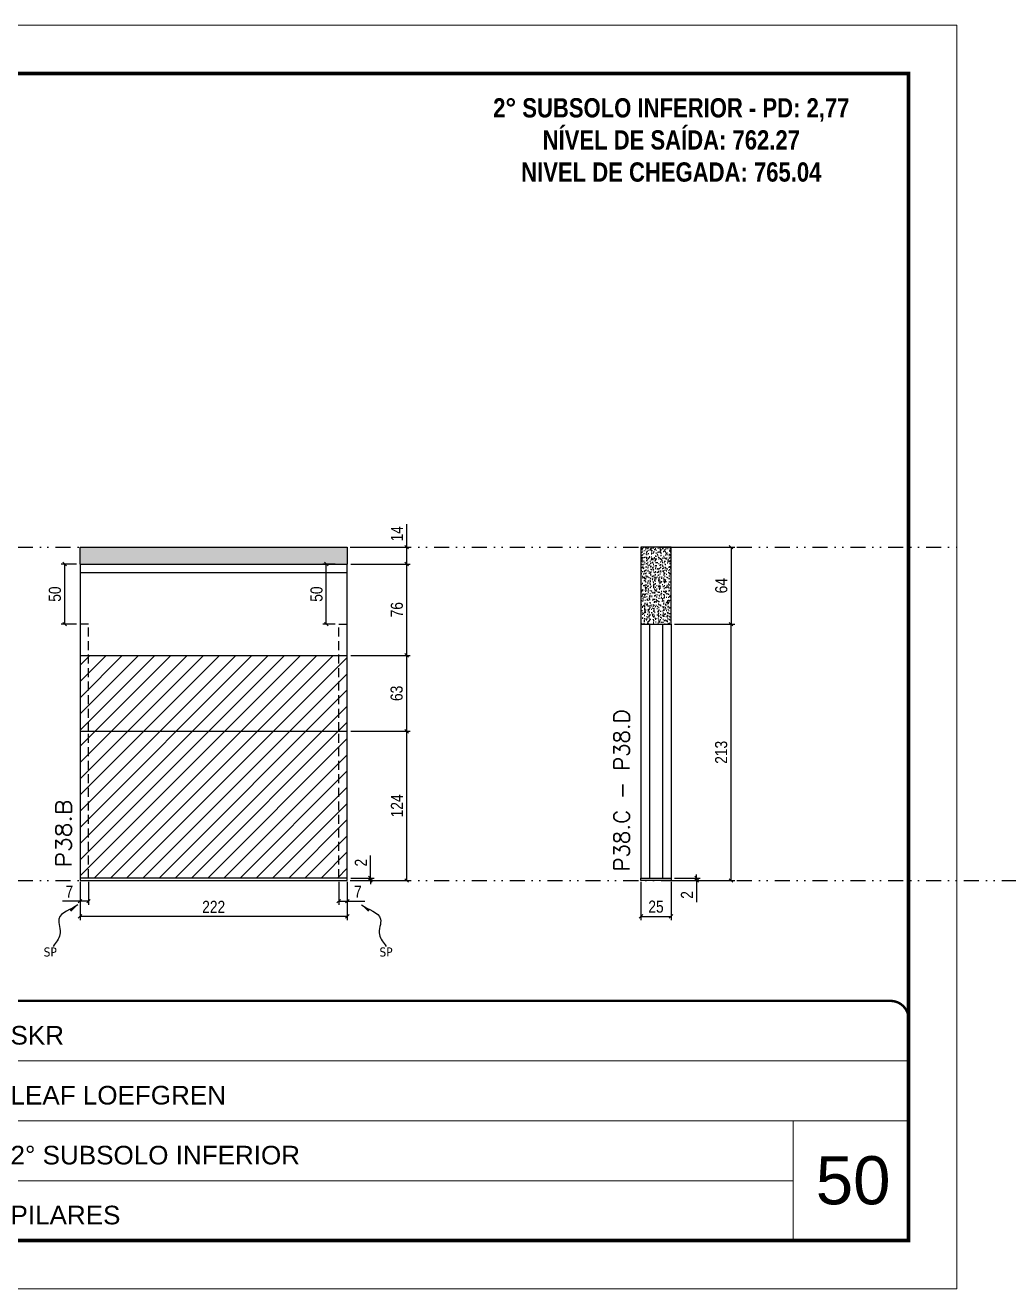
# Model space of a CAD drawing. Extents: x 13513 to 27878, y -21631 to 6985.
# Drawn here: x 16709 to 17527, y -7848 to -6798 of the extents above; entities that cross this region are included whole.
import ezdxf

# ---------------------------------------------------------------- set-up
doc = ezdxf.new("R2010")
doc.units = 0
for name, pattern in [('CONTINUO', [0]), ('DASHED', [0.75, 0.5, -0.25]), ('DIVIDE2', [0.625, 0.25, -0.125, 0, -0.125, 0, -0.125]), ('HIDDEN', [0.375, 0.25, -0.125])]:
    doc.linetypes.add(name, pattern=pattern)
for name, color, linetype, lineweight in [('CARIMBO', 255, 'Continuous', 9), ('Folhas', 255, 'Continuous', 9), ('Hachura', 251, 'Continuous', 9), ('SARRAFO DE PRESSAO', 251, 'DASHED', 9), ('Texto Seção', 7, 'Continuous', 15)]:
    doc.layers.add(name, color=color, linetype=linetype, lineweight=lineweight)
for name, color, linetype in [('COTA', 241, 'Continuous'), ('NOMENCLATURA', 7, 'Continuous'), ('Nível', 160, 'Continuous'), ('Painéis', 200, 'Continuous'), ('SARR_2.2x7', 40, 'Continuous'), ('Sarrafo de Pressão', 42, 'HIDDEN'), ('texto', 7, 'Continuous')]:
    doc.layers.add(name, color=color, linetype=linetype)
doc.styles.add('ARIAL', font='arial.ttf')
doc.styles.add('COTA TECNICA', font='techl___.ttf', dxfattribs={"height": 10})
doc.styles.add('COTA TECNICA-50', font='techl___.ttf', dxfattribs={"height": 10})
doc.styles.add('REGUA-120', font='ROMANS.shx', dxfattribs={"height": 15})
doc.styles.add('ROMANC', font='techb___.ttf', dxfattribs={"height": 2.5})
doc.styles.get("Standard").update_dxf_attribs({"font": 'arial.ttf'})
doc.styles.add('Tecnologia', font='')
doc.styles.get('Tecnologia').set_extended_font_data('Forgotten Futurist')
doc.dimstyles.new('COTA PAINEL-50', dxfattribs={"dimtxt": 10, "dimasz": 3, "dimexe": 3, "dimexo": 3, "dimgap": 3, "dimtad": 1, "dimdec": 1, "dimzin": 12, "dimdsep": 46, "dimtxsty": 'COTA TECNICA-50', "dimblk1": 'OBLIQUE', "dimblk2": 'OBLIQUE', "dimsah": 1, "dimcen": 0.9, "dimclrd": 4, "dimclre": 4, "dimclrt": 240, "dimadec": 1, "dimazin": 3, "dimtfac": 1, "dimtdec": 1, "dimtmove": 0, "dimatfit": 3, "dimfxl": 1, "dimtolj": 1, "dimtzin": 12, "dimarcsym": 0})
doc.dimstyles.new('PAINEL', dxfattribs={"dimtxt": 10, "dimasz": 3, "dimexe": 3, "dimexo": 3, "dimgap": 3, "dimtad": 1, "dimdec": 1, "dimzin": 12, "dimdsep": 46, "dimtxsty": 'COTA TECNICA', "dimblk1": 'OBLIQUE', "dimblk2": 'OBLIQUE', "dimsah": 1, "dimcen": 0.9, "dimclrd": 4, "dimclre": 4, "dimclrt": 240, "dimadec": 1, "dimazin": 3, "dimtfac": 1, "dimtdec": 1, "dimtmove": 0, "dimatfit": 3, "dimfxl": 1, "dimtolj": 1, "dimtzin": 12, "dimarcsym": 0})
doc.dimstyles.get("Standard").update_dxf_attribs({"dimtxt": 0.18, "dimasz": 0.18, "dimexe": 0.18, "dimexo": 0.0625, "dimgap": 0.09, "dimtad": 0, "dimtih": 1, "dimtoh": 1, "dimdec": 4, "dimzin": 0, "dimdsep": 46, "dimtxsty": 'Standard', "dimcen": 0.09, "dimadec": 0, "dimazin": 0, "dimtfac": 1, "dimtdec": 4, "dimtofl": 0, "dimtmove": 0, "dimatfit": 3, "dimfxl": 1, "dimtolj": 1, "dimtzin": 0, "dimarcsym": 0})

# ---------------------------------------------------------------- blocks, each defined once
blk = doc.blocks.new('9999999999')
at = {"color": 30, "linetype": 'CONTINUO'}
for p, q in [((98564.6, 34230.2), (98564.6, 34429.4)), ((98564.6, 34379.6), (99584, 34379.6)), ((98564.6, 34329.8), (99488, 34329.8)), ((99584, 34329.8), (99488, 34329.8)), ((99488, 34329.8), (99488, 34230.2)), ((98564.6, 34280), (99488, 34280))]:
    blk.add_line(p, q, dxfattribs=at)
at = {"color": 30, "linetype": 'CONTINUO', "const_width": 2}
blk.add_lwpolyline([(99584, 34230.2), (99584, 34414.4, 0.414214), (99569, 34429.4), (98229, 34429.4, 0.414214), (98214, 34414.4), (98214, 34245.2, 0.414214), (98229, 34230.2), (99584, 34230.2)], format="xyb", dxfattribs=at)
at = {"layer": 'Folhas'}
blk.add_lwpolyline([(98139, 34190.2), (99624, 34190.2), (99624, 35240.2), (98139, 35240.2)], close=True, dxfattribs=at)
at = {"layer": 'Folhas', "color": 30, "const_width": 3}
blk.add_lwpolyline([(98214, 34230.2), (99584, 34230.2), (99584, 35200.2), (98214, 35200.2)], close=True, dxfattribs=at)
at = {"color": 7, "linetype": 'Continuous', "ltscale": 5, "style": 'ARIAL'}
for s, height, p in [('SKR', 15.48, (98837.7, 34393.1)), ('LEAF LOEFGREN', 15.483, (98837.7, 34343.3)), ('2° SUBSOLO INFERIOR', 15.483, (98837.7, 34293.5)), ('NOVA SISTEMAS CONSTRUTIVOS', 11.059, (98263.2, 34267.2)), ('PILARES', 15.48, (98837.7, 34243.7))]:
    blk.add_text(s, height=height, dxfattribs=at).set_placement(p)
at = {"layer": 'Folhas', "color": 7, "style": 'Tecnologia', "width": 1.5}
for s, p in [('CLIENTE:', (98573.7, 34397.2)), ('OBRA:', (98573.7, 34347.3)), ('PAVIMENTO:', (98573.7, 34297.5)), ('PROJETO:', (98573.7, 34247.7))]:
    blk.add_text(s, height=14, dxfattribs=at).set_placement(p)
blk = doc.blocks.new('_Oblique')
at = {"color": 0, "linetype": 'ByBlock', "lineweight": -2}
blk.add_line((-0.5, -0.5), (0.5, 0.5), dxfattribs=at)
blk = doc.blocks.new('*D2185')
at = {"layer": 'COTA', "color": 4, "lineweight": -2, "transparency": 16777216}
for p, q in [((16755, -7509.9), (16755, -7541.8)), ((16977, -7509.9), (16977, -7541.8)), ((16977, -7538.8), (16755, -7538.8))]:
    blk.add_line(p, q, dxfattribs=at)
at = {"layer": 'Defpoints', "color": 0, "transparency": 16777216}
for p in [(16755, -7506.9), (16977, -7506.9), (16755, -7538.8)]:
    blk.add_point(p, dxfattribs=at)
at = {"layer": 'COTA', "color": 4, "lineweight": -2, "transparency": 16777216, "xscale": 3, "yscale": 3, "zscale": 3, "rotation": 180}
blk.add_blockref('_Oblique', (16755, -7538.8), dxfattribs=at)
at = {"layer": 'COTA', "color": 4, "lineweight": -2, "transparency": 16777216, "xscale": 3, "yscale": 3, "zscale": 3}
blk.add_blockref('_Oblique', (16977, -7538.8), dxfattribs=at)
at = {"layer": 'COTA', "color": 240, "transparency": 16777216, "insert": (16866, -7530.8), "char_height": 10, "attachment_point": 5, "style": 'COTA TECNICA'}
blk.add_mtext('\\A1;222', dxfattribs=at)
blk = doc.blocks.new('*D2186')
at = {"layer": 'COTA', "color": 4, "lineweight": -2, "transparency": 16777216}
for p, q in [((16970, -7509.9), (16970, -7529.1)), ((16977, -7511.9), (16977, -7529.1)), ((16970, -7526.1), (16977, -7526.1)), ((16977, -7526.1), (16991.7, -7526.1))]:
    blk.add_line(p, q, dxfattribs=at)
at = {"layer": 'Defpoints', "color": 0, "transparency": 16777216}
for p in [(16970, -7506.9), (16977, -7508.9), (16977, -7526.1)]:
    blk.add_point(p, dxfattribs=at)
at = {"layer": 'COTA', "color": 4, "lineweight": -2, "transparency": 16777216, "xscale": 3, "yscale": 3, "zscale": 3, "rotation": 180}
blk.add_blockref('_Oblique', (16970, -7526.1), dxfattribs=at)
at = {"layer": 'COTA', "color": 4, "lineweight": -2, "transparency": 16777216, "xscale": 3, "yscale": 3, "zscale": 3}
blk.add_blockref('_Oblique', (16977, -7526.1), dxfattribs=at)
at = {"layer": 'COTA', "color": 240, "transparency": 16777216, "insert": (16985.9, -7518.1), "char_height": 10, "attachment_point": 5, "style": 'COTA TECNICA-50'}
blk.add_mtext('\\A1;7', dxfattribs=at)
blk = doc.blocks.new('*D2187')
at = {"layer": 'COTA', "color": 4, "lineweight": -2, "transparency": 16777216}
for p, q in [((16755, -7511.9), (16755, -7529.1)), ((16762, -7509.9), (16762, -7529.1)), ((16755, -7526.1), (16740.3, -7526.1)), ((16762, -7526.1), (16755, -7526.1))]:
    blk.add_line(p, q, dxfattribs=at)
at = {"layer": 'Defpoints', "color": 0, "transparency": 16777216}
for p in [(16762, -7506.9), (16755, -7508.9), (16755, -7526.1)]:
    blk.add_point(p, dxfattribs=at)
at = {"layer": 'COTA', "color": 4, "lineweight": -2, "transparency": 16777216, "xscale": 3, "yscale": 3, "zscale": 3, "rotation": 180}
blk.add_blockref('_Oblique', (16755, -7526.1), dxfattribs=at)
at = {"layer": 'COTA', "color": 4, "lineweight": -2, "transparency": 16777216, "xscale": 3, "yscale": 3, "zscale": 3}
blk.add_blockref('_Oblique', (16762, -7526.1), dxfattribs=at)
at = {"layer": 'COTA', "color": 240, "transparency": 16777216, "insert": (16746.1, -7518.1), "char_height": 10, "attachment_point": 5, "style": 'COTA TECNICA-50'}
blk.add_mtext('\\A1;7', dxfattribs=at)
blk = doc.blocks.new('*D2188')
at = {"layer": 'COTA', "color": 4, "lineweight": -2, "transparency": 16777216}
for p, q in [((16996.3, -7506.9), (16996.3, -7488.1)), ((16980, -7506.9), (16999.3, -7506.9)), ((16996.3, -7508.9), (16996.3, -7506.9)), ((16980, -7508.9), (16999.3, -7508.9)), ((16996.3, -7508.9), (16996.3, -7511.9))]:
    blk.add_line(p, q, dxfattribs=at)
at = {"layer": 'Defpoints', "color": 0, "transparency": 16777216}
for p in [(16977, -7506.9), (16977, -7508.9), (16996.3, -7508.9)]:
    blk.add_point(p, dxfattribs=at)
at = {"layer": 'COTA', "color": 4, "lineweight": -2, "transparency": 16777216, "xscale": 3, "yscale": 3, "zscale": 3}
for p, rotation in [((16996.3, -7506.9), 270), ((16996.3, -7508.9), 90)]:
    blk.add_blockref('_Oblique', p, dxfattribs=dict(at, rotation=rotation))
at = {"layer": 'COTA', "color": 240, "transparency": 16777216, "insert": (16988.3, -7494.1), "char_height": 10, "attachment_point": 5, "rotation": 90, "style": 'COTA TECNICA-50'}
blk.add_mtext('\\A1;2', dxfattribs=at)
blk = doc.blocks.new('*D2191')
at = {"layer": 'COTA', "color": 4, "linetype": 'ByBlock', "lineweight": -2, "transparency": 16777216}
for p, q in [((16980, -7384.9), (17029.4, -7384.9)), ((17026.4, -7508.9), (17026.4, -7384.9)), ((16980, -7508.9), (17029.4, -7508.9))]:
    blk.add_line(p, q, dxfattribs=at)
at = {"layer": 'Defpoints', "color": 0, "linetype": 'ByBlock', "transparency": 16777216}
for p in [(16977, -7384.9), (17026.4, -7384.9), (16977, -7508.9)]:
    blk.add_point(p, dxfattribs=at)
at = {"layer": 'COTA', "color": 4, "linetype": 'ByBlock', "lineweight": -2, "transparency": 16777216, "xscale": 3, "yscale": 3, "zscale": 3}
for p, rotation in [((17026.4, -7384.9), 90), ((17026.4, -7508.9), 270)]:
    blk.add_blockref('_Oblique', p, dxfattribs=dict(at, rotation=rotation))
at = {"layer": 'COTA', "color": 240, "linetype": 'ByBlock', "transparency": 16777216, "insert": (17018.3, -7446.9), "char_height": 10, "attachment_point": 5, "rotation": 90, "style": 'COTA TECNICA'}
blk.add_mtext('\\A1;124', dxfattribs=at)
blk = doc.blocks.new('*D2192')
at = {"layer": 'COTA', "color": 4, "linetype": 'ByBlock', "lineweight": -2, "transparency": 16777216}
for p, q in [((16980, -7384.9), (17029.4, -7384.9)), ((17026.4, -7508.9), (17026.4, -7384.9)), ((16980, -7508.9), (17029.4, -7508.9))]:
    blk.add_line(p, q, dxfattribs=at)
at = {"layer": 'Defpoints', "color": 0, "linetype": 'ByBlock', "transparency": 16777216}
for p in [(16977, -7384.9), (17026.4, -7384.9), (16977, -7508.9)]:
    blk.add_point(p, dxfattribs=at)
at = {"layer": 'COTA', "color": 4, "linetype": 'ByBlock', "lineweight": -2, "transparency": 16777216, "xscale": 3, "yscale": 3, "zscale": 3}
for p, rotation in [((17026.4, -7384.9), 90), ((17026.4, -7508.9), 270)]:
    blk.add_blockref('_Oblique', p, dxfattribs=dict(at, rotation=rotation))
at = {"layer": 'COTA', "color": 240, "linetype": 'ByBlock', "transparency": 16777216, "insert": (17018.3, -7446.9), "char_height": 10, "attachment_point": 5, "rotation": 90, "style": 'COTA TECNICA'}
blk.add_mtext('\\A1;124', dxfattribs=at)
blk = doc.blocks.new('*D2193')
at = {"layer": 'COTA', "color": 4, "lineweight": -2, "transparency": 16777216}
for p, q in [((16980, -7245.9), (17029.4, -7245.9)), ((17026.4, -7321.9), (17026.4, -7245.9)), ((16980, -7321.9), (17029.4, -7321.9))]:
    blk.add_line(p, q, dxfattribs=at)
at = {"layer": 'Defpoints', "color": 0, "transparency": 16777216}
for p in [(16977, -7245.9), (17026.4, -7245.9), (16977, -7321.9)]:
    blk.add_point(p, dxfattribs=at)
at = {"layer": 'COTA', "color": 4, "lineweight": -2, "transparency": 16777216, "xscale": 3, "yscale": 3, "zscale": 3}
for p, rotation in [((17026.4, -7245.9), 90), ((17026.4, -7321.9), 270)]:
    blk.add_blockref('_Oblique', p, dxfattribs=dict(at, rotation=rotation))
at = {"layer": 'COTA', "color": 240, "transparency": 16777216, "insert": (17018.3, -7283.9), "char_height": 10, "attachment_point": 5, "rotation": 90, "style": 'COTA TECNICA'}
blk.add_mtext('\\A1;76', dxfattribs=at)
blk = doc.blocks.new('*D2205')
at = {"layer": 'COTA', "color": 4, "lineweight": -2, "transparency": 16777216}
for p, q in [((16980, -7321.9), (17029.4, -7321.9)), ((17026.4, -7384.9), (17026.4, -7321.9)), ((16980, -7384.9), (17029.4, -7384.9))]:
    blk.add_line(p, q, dxfattribs=at)
at = {"layer": 'Defpoints', "color": 0, "transparency": 16777216}
for p in [(16977, -7321.9), (17026.4, -7321.9), (16977, -7384.9)]:
    blk.add_point(p, dxfattribs=at)
at = {"layer": 'COTA', "color": 4, "lineweight": -2, "transparency": 16777216, "xscale": 3, "yscale": 3, "zscale": 3}
for p, rotation in [((17026.4, -7321.9), 90), ((17026.4, -7384.9), 270)]:
    blk.add_blockref('_Oblique', p, dxfattribs=dict(at, rotation=rotation))
at = {"layer": 'COTA', "color": 240, "transparency": 16777216, "insert": (17018.1, -7353.4), "char_height": 10, "attachment_point": 5, "rotation": 90, "style": 'COTA TECNICA'}
blk.add_mtext('\\A1;63', dxfattribs=at)
blk = doc.blocks.new('*D2206')
at = {"layer": 'COTA', "color": 4, "lineweight": -2, "transparency": 16777216}
for p, q in [((17026.4, -7231.9), (17026.4, -7212.8)), ((16980, -7231.9), (17029.4, -7231.9)), ((17026.4, -7245.9), (17026.4, -7231.9)), ((16980, -7245.9), (17029.4, -7245.9))]:
    blk.add_line(p, q, dxfattribs=at)
at = {"layer": 'Defpoints', "color": 0, "transparency": 16777216}
for p in [(16977, -7231.9), (17026.4, -7231.9), (16977, -7245.9)]:
    blk.add_point(p, dxfattribs=at)
at = {"layer": 'COTA', "color": 4, "lineweight": -2, "transparency": 16777216, "xscale": 3, "yscale": 3, "zscale": 3}
for p, rotation in [((17026.4, -7231.9), 90), ((17026.4, -7245.9), 270)]:
    blk.add_blockref('_Oblique', p, dxfattribs=dict(at, rotation=rotation))
at = {"layer": 'COTA', "color": 240, "transparency": 16777216, "insert": (17018.3, -7220.8), "char_height": 10, "attachment_point": 5, "rotation": 90, "style": 'COTA TECNICA'}
blk.add_mtext('\\A1;14', dxfattribs=at)
blk = doc.blocks.new('*D2207')
at = {"layer": 'COTA', "color": 4, "lineweight": -2, "transparency": 16777216}
for p, q in [((16752, -7245.9), (16739.2, -7245.9)), ((16742.2, -7295.9), (16742.2, -7245.9)), ((16752, -7295.9), (16739.2, -7295.9))]:
    blk.add_line(p, q, dxfattribs=at)
at = {"layer": 'Defpoints', "color": 0, "transparency": 16777216}
for p in [(16742.2, -7245.9), (16755, -7245.9), (16755, -7295.9)]:
    blk.add_point(p, dxfattribs=at)
at = {"layer": 'COTA', "color": 4, "lineweight": -2, "transparency": 16777216, "xscale": 3, "yscale": 3, "zscale": 3}
for p, rotation in [((16742.2, -7245.9), 90), ((16742.2, -7295.9), 270)]:
    blk.add_blockref('_Oblique', p, dxfattribs=dict(at, rotation=rotation))
at = {"layer": 'COTA', "color": 240, "transparency": 16777216, "insert": (16734.1, -7270.9), "char_height": 10, "attachment_point": 5, "rotation": 90, "style": 'COTA TECNICA'}
blk.add_mtext('\\A1;50', dxfattribs=at)
blk = doc.blocks.new('*D2208')
at = {"layer": 'COTA', "color": 4, "lineweight": -2, "transparency": 16777216}
for p, q in [((16967, -7245.9), (16956.6, -7245.9)), ((16959.6, -7295.9), (16959.6, -7245.9)), ((16967, -7295.9), (16956.6, -7295.9))]:
    blk.add_line(p, q, dxfattribs=at)
at = {"layer": 'Defpoints', "color": 0, "transparency": 16777216}
for p in [(16959.6, -7245.9), (16970, -7245.9), (16970, -7295.9)]:
    blk.add_point(p, dxfattribs=at)
at = {"layer": 'COTA', "color": 4, "lineweight": -2, "transparency": 16777216, "xscale": 3, "yscale": 3, "zscale": 3}
for p, rotation in [((16959.6, -7245.9), 90), ((16959.6, -7295.9), 270)]:
    blk.add_blockref('_Oblique', p, dxfattribs=dict(at, rotation=rotation))
at = {"layer": 'COTA', "color": 240, "transparency": 16777216, "insert": (16951.5, -7270.9), "char_height": 10, "attachment_point": 5, "rotation": 90, "style": 'COTA TECNICA'}
blk.add_mtext('\\A1;50', dxfattribs=at)
blk = doc.blocks.new('*D2210')
at = {"layer": 'COTA', "color": 4, "lineweight": -2, "transparency": 16777216}
for p, q in [((17221.1, -7509.9), (17221.1, -7541.8)), ((17246.1, -7509.9), (17246.1, -7541.8)), ((17221.1, -7538.8), (17246.1, -7538.8))]:
    blk.add_line(p, q, dxfattribs=at)
at = {"layer": 'Defpoints', "color": 0, "transparency": 16777216}
for p in [(17221.1, -7506.9), (17246.1, -7506.9), (17246.1, -7538.8)]:
    blk.add_point(p, dxfattribs=at)
at = {"layer": 'COTA', "color": 4, "lineweight": -2, "transparency": 16777216, "xscale": 3, "yscale": 3, "zscale": 3, "rotation": 180}
blk.add_blockref('_Oblique', (17221.1, -7538.8), dxfattribs=at)
at = {"layer": 'COTA', "color": 4, "lineweight": -2, "transparency": 16777216, "xscale": 3, "yscale": 3, "zscale": 3}
blk.add_blockref('_Oblique', (17246.1, -7538.8), dxfattribs=at)
at = {"layer": 'COTA', "color": 240, "transparency": 16777216, "insert": (17233.6, -7530.7), "char_height": 10, "attachment_point": 5, "style": 'COTA TECNICA'}
blk.add_mtext('\\A1;25', dxfattribs=at)
blk = doc.blocks.new('*D2211')
at = {"layer": 'COTA', "color": 4, "lineweight": -2, "transparency": 16777216}
for p, q in [((17249.1, -7506.9), (17270.3, -7506.9)), ((17267.3, -7506.9), (17267.3, -7503.9)), ((17267.3, -7506.9), (17267.3, -7508.9)), ((17249.1, -7508.9), (17270.3, -7508.9)), ((17267.3, -7508.9), (17267.3, -7527))]:
    blk.add_line(p, q, dxfattribs=at)
at = {"layer": 'Defpoints', "color": 0, "transparency": 16777216}
for p in [(17246.1, -7506.9), (17267.3, -7506.9), (17246.1, -7508.9)]:
    blk.add_point(p, dxfattribs=at)
at = {"layer": 'COTA', "color": 4, "lineweight": -2, "transparency": 16777216, "xscale": 3, "yscale": 3, "zscale": 3}
for p, rotation in [((17267.3, -7506.9), 270), ((17267.3, -7508.9), 90)]:
    blk.add_blockref('_Oblique', p, dxfattribs=dict(at, rotation=rotation))
at = {"layer": 'COTA', "color": 240, "transparency": 16777216, "insert": (17259.3, -7520.9), "char_height": 10, "attachment_point": 5, "rotation": 90, "style": 'COTA TECNICA-50'}
blk.add_mtext('\\A1;2', dxfattribs=at)
blk = doc.blocks.new('*D2212')
at = {"layer": 'COTA', "color": 4, "linetype": 'ByBlock', "lineweight": -2, "transparency": 16777216}
for p, q in [((17249.1, -7231.9), (17299, -7231.9)), ((17296, -7231.9), (17296, -7295.9)), ((17249.1, -7295.9), (17299, -7295.9))]:
    blk.add_line(p, q, dxfattribs=at)
at = {"layer": 'Defpoints', "color": 0, "linetype": 'ByBlock', "transparency": 16777216}
for p in [(17246.1, -7231.9), (17246.1, -7295.9), (17296, -7295.9)]:
    blk.add_point(p, dxfattribs=at)
at = {"layer": 'COTA', "color": 4, "linetype": 'ByBlock', "lineweight": -2, "transparency": 16777216, "xscale": 3, "yscale": 3, "zscale": 3}
for p, rotation in [((17296, -7231.9), 90), ((17296, -7295.9), 270)]:
    blk.add_blockref('_Oblique', p, dxfattribs=dict(at, rotation=rotation))
at = {"layer": 'COTA', "color": 240, "linetype": 'ByBlock', "transparency": 16777216, "insert": (17287.9, -7263.9), "char_height": 10, "attachment_point": 5, "rotation": 90, "style": 'COTA TECNICA'}
blk.add_mtext('\\A1;64', dxfattribs=at)
blk = doc.blocks.new('*D2209')
at = {"layer": 'COTA', "color": 4, "lineweight": -2, "transparency": 16777216}
for p, q in [((17249.1, -7295.9), (17299, -7295.9)), ((17296, -7508.9), (17296, -7295.9)), ((17249.1, -7508.9), (17299, -7508.9))]:
    blk.add_line(p, q, dxfattribs=at)
at = {"layer": 'Defpoints', "color": 0, "transparency": 16777216}
for p in [(17246.1, -7295.9), (17296, -7295.9), (17246.1, -7508.9)]:
    blk.add_point(p, dxfattribs=at)
at = {"layer": 'COTA', "color": 4, "lineweight": -2, "transparency": 16777216, "xscale": 3, "yscale": 3, "zscale": 3}
for p, rotation in [((17296, -7295.9), 90), ((17296, -7508.9), 270)]:
    blk.add_blockref('_Oblique', p, dxfattribs=dict(at, rotation=rotation))
at = {"layer": 'COTA', "color": 240, "transparency": 16777216, "insert": (17287.8, -7402.4), "char_height": 10, "attachment_point": 5, "rotation": 90, "style": 'COTA TECNICA-50'}
blk.add_mtext('\\A1;213', dxfattribs=at)

msp = doc.modelspace()

# ---------------------------------------------------------------- hatches: boundary and pattern name
at = {"layer": 'COTA'}
h = msp.add_hatch(dxfattribs=at)
h.set_pattern_fill('AR-CONC', color=256, scale=0.03)
h.paths.add_polyline_path([(16755, -7231.89), (16755, -7245.89), (16977, -7245.89), (16977, -7231.89)])
h = msp.add_hatch(dxfattribs=at)
h.set_pattern_fill('AR-CONC', color=256, scale=0.03)
h.set_pattern_definition([(50, (-1432.1895, -3539.049), (5.4655401, -0.4781726), [0.5715, -6.2865]), (355, (-1432.1895, -3539.049), (-1.0573026, 5.7317054), [0.4572, -5.0292175]), (100.451445, (-1431.734, -3539.089), (4.4082374, 5.2535326), [0.4857003, -5.3427073]), (46.1842, (-1432.1895, -3537.525), (8.1323712, -1.2612698), [0.85725, -9.42975]), (96.635558, (-1431.512, -3537.63), (7.122124, 7.4227837), [0.7285507, -8.0140682]), (351.18415, (-1432.1895, -3537.525), (7.122124, 7.4227837), [0.685799, -7.543792]), (21, (-1431.4275, -3537.906), (4.5484317, -3.0679559), [0.5715, -6.2865]), (326, (-1431.4275, -3537.906), (1.8540609, 5.525639), [0.4572, -5.0292]), (71.451445, (-1431.0485, -3538.162), (6.4024926, 2.457683), [0.4857003, -5.3426981]), (37.5, (-1432.1895, -3539.0492), (0.0926581, 2.53665117), [0, -4.96824, 0, -5.1054, 0, -5.04825]), (7.5, (-1432.1895, -3539.0492), (2.00458988, 3.00541724), [0, -2.91084, 0, -4.85394, 0, -1.92405]), (327.5, (-1433.8888, -3539.0492), (4.06771786, -0.17186232), [0, -1.905, 0, -5.9436, 0, -7.8867]), (317.5, (-1434.6508, -3539.0492), (4.44387544, 0.7627947), [0, -2.4765, 0, -3.94716, 0, -5.6007])])
h.paths.add_polyline_path([(17221.06, -7231.89), (17221.06, -7246.76), (17246.06, -7246.76), (17246.06, -7231.89)])
h.paths.add_polyline_path([(17246.06, -7295.89), (17246.06, -7246.76), (17221.06, -7246.76), (17221.06, -7295.89)])
at = {"layer": 'Hachura', "linetype": 'ByBlock'}
h = msp.add_hatch(dxfattribs=at)
h.set_pattern_fill('ANSI31', color=256, scale=3)
h.paths.add_polyline_path([(16284.98, -7304.89), (16284.98, -7384.89), (16506.98, -7384.89), (16506.98, -7304.89)])
h.paths.add_polyline_path([(16506.98, -7506.89), (16506.98, -7384.89), (16284.98, -7384.89), (16284.98, -7506.89)])
h.paths.add_polyline_path([(16755, -7384.89), (16755, -7506.89), (16977, -7506.89), (16977, -7384.89)])
h.paths.add_polyline_path([(16755, -7321.89), (16755, -7384.89), (16977, -7384.89), (16977, -7321.89)])

# ---------------------------------------------------------------- linework, layer by layer
at = {"layer": 'COTA'}
for p, q in [((16755, -7245.89), (16755, -7231.89)), ((16755, -7231.89), (16977, -7231.89)), ((16977, -7231.89), (16977, -7245.89)), ((16762, -7295.89), (16755, -7295.89)), ((16970, -7295.89), (16977, -7295.89))]:
    msp.add_line(p, q, dxfattribs=at)
at = {"layer": 'COTA', "linetype": 'ByBlock'}
msp.add_lwpolyline([(17221.06, -7295.89), (17246.06, -7295.89), (17246.06, -7231.89), (17221.06, -7231.89)], close=True, dxfattribs=at)
at = {"layer": 'Nível', "color": 4, "linetype": 'DIVIDE2', "ltscale": 50}
for p, q in [((13526.77, -7231.89), (17483.47, -7231.89)), ((13526.77, -7508.89), (21531.15, -7508.89))]:
    msp.add_line(p, q, dxfattribs=at)
at = {"layer": 'Painéis'}
for p, q in [((16755, -7245.89), (16755, -7508.89)), ((16755, -7245.89), (16977, -7245.89)), ((16977, -7508.89), (16977, -7245.89)), ((17221.06, -7295.89), (17221.06, -7506.89)), ((17221.06, -7295.89), (17246.06, -7295.89)), ((17246.06, -7295.89), (17246.06, -7506.89)), ((16755, -7321.89), (16977, -7321.89)), ((16755, -7384.89), (16977, -7384.89)), ((17221.06, -7506.89), (17246.06, -7506.89)), ((17221.06, -7506.89), (17246.06, -7506.89)), ((17221.06, -7508.89), (17221.06, -7506.89)), ((17246.06, -7506.89), (17246.06, -7508.89)), ((16755, -7508.89), (16977, -7508.89)), ((17246.06, -7508.89), (17221.06, -7508.89))]:
    msp.add_line(p, q, dxfattribs=at)
msp.add_lwpolyline([(16977, -7506.89), (16755, -7506.89), (16755, -7508.89), (16977, -7508.89)], close=True, dxfattribs=at)
at = {"layer": 'SARR_2.2x7'}
for p, q in [((16755, -7252.89), (16977, -7252.89)), ((17228.06, -7295.89), (17228.06, -7506.89)), ((17239.06, -7295.89), (17239.06, -7506.89))]:
    msp.add_line(p, q, dxfattribs=at)
at = {"layer": 'Sarrafo de Pressão', "ltscale": 30}
for p, q in [((16762, -7384.89), (16762, -7295.89)), ((16970, -7384.89), (16970, -7295.89)), ((16762, -7506.89), (16762, -7384.89)), ((16970, -7506.89), (16970, -7384.89))]:
    msp.add_line(p, q, dxfattribs=at)

# ---------------------------------------------------------------- block references
at = {"layer": 'SARRAFO DE PRESSAO', "color": 6, "linetype": 'ByBlock'}
msp.add_blockref('9999999999', (-82140.51, -42038.38), dxfattribs=at)

# ---------------------------------------------------------------- texts
at = {"layer": 'CARIMBO', "style": 'ARIAL'}
msp.add_text('50', height=40, dxfattribs=at).set_placement((17366.33, -7778.03))
at = {"layer": 'NOMENCLATURA', "color": 2, "insert": (17246.31, -6832.11), "char_height": 16, "attachment_point": 2, "style": 'ROMANC'}
msp.add_mtext_dynamic_manual_height_columns('\\P2° SUBSOLO INFERIOR - PD: 2,77\\PNÍVEL DE SAÍDA: 762.27\\PNIVEL DE CHEGADA: 765.04', width=432.3511, gutter_width=1, heights=[0], dxfattribs=at)
at = {"layer": 'texto', "color": 0, "char_height": 7.5, "attachment_point": 5}
for insert in [(16730.22, -7568.38), (17009.25, -7568.38)]:
    msp.add_mtext('{\\fTahoma|b0|i0|c0|p34;\\C4;SP}', dxfattribs=dict(at, insert=insert))
at = {"layer": 'Texto Seção', "style": 'REGUA-120', "width": 1.1}
msp.add_text('P38.B', height=13, rotation=90, dxfattribs=at).set_placement((16747.75, -7498.13))
at = {"layer": 'Texto Seção', "insert": (17211.61, -7501.48), "char_height": 13, "width": 370.6998, "attachment_point": 7, "rotation": 90, "style": 'REGUA-120'}
msp.add_mtext('P38.C - P38.D', dxfattribs=at)

# ---------------------------------------------------------------- dimensions: what is measured, and where the dimension line sits
at = {"layer": 'COTA'}
for base, p1, p2, angle, dimstyle, picture, middle in [((17026.37, -7231.89), (16977, -7245.89), (16977, -7231.89), 90, 'PAINEL', '*D2206', (17018.3, -7220.83)), ((16742.22, -7245.89), (16755, -7295.89), (16755, -7245.89), 90, 'PAINEL', '*D2207', (16734.11, -7270.89)), ((16959.6, -7245.89), (16970, -7295.89), (16970, -7245.89), 90, 'PAINEL', '*D2208', (16951.49, -7270.89)), ((17296.05, -7295.89), (17246.06, -7508.89), (17246.06, -7295.89), 90, 'COTA PAINEL-50', '*D2209', (17287.83, -7402.39)), ((17026.37, -7321.89), (16977, -7384.89), (16977, -7321.89), 90, 'PAINEL', '*D2205', (17018.15, -7353.39)), ((16755, -7526.13), (16762, -7506.89), (16755, -7508.89), 180, 'COTA PAINEL-50', '*D2187', (16746.14, -7518.06))]:
    dim = msp.add_linear_dim(base=base, p1=p1, p2=p2, angle=angle, dimstyle=dimstyle, dxfattribs=at)
    dim.commit()
    dim.dimension.update_dxf_attribs({"geometry": picture, "text_midpoint": middle})
at = {"layer": 'COTA', "linetype": 'ByBlock'}
dim = msp.add_linear_dim(base=(17296.05, -7295.89), p1=(17246.06, -7231.89), p2=(17246.06, -7295.89), angle=90, dimstyle='PAINEL', dxfattribs=at)
dim.commit()
dim.dimension.update_dxf_attribs({"geometry": '*D2212', "text_midpoint": (17287.94, -7263.89)})
at = {"layer": 'COTA'}
for base, p1, p2, angle, override, picture, middle in [((17026.37, -7245.89), (16977, -7321.89), (16977, -7245.89), 90, {"dimtmove": 1}, '*D2193', (17018.27, -7283.89)), ((16755, -7538.79), (16977, -7506.89), (16755, -7506.89), 180, {"dimarcsym": 2}, '*D2185', (16866, -7530.79))]:
    dim = msp.add_linear_dim(base=base, p1=p1, p2=p2, angle=angle, dimstyle='PAINEL', override=override, dxfattribs=at)
    dim.commit()
    dim.dimension.update_dxf_attribs({"geometry": picture, "text_midpoint": middle})
at = {"layer": 'COTA', "linetype": 'ByBlock'}
for picture in ['*D2191', '*D2192']:
    dim = msp.add_aligned_dim(p1=(16977, -7508.89), p2=(16977, -7384.89), distance=-49.37, dimstyle='PAINEL', dxfattribs=at)
    dim.commit()
    dim.dimension.update_dxf_attribs({"geometry": picture, "text_midpoint": (17018.3, -7446.89)})
at = {"layer": 'COTA'}
for base, p1, p2, picture, middle in [((16996.26, -7508.89), (16977, -7506.89), (16977, -7508.89), '*D2188', (16996.26, -7494.14)), ((17267.25, -7506.89), (17246.06, -7508.89), (17246.06, -7506.89), '*D2211', (17267.25, -7520.95))]:
    dim = msp.add_linear_dim(base=base, p1=p1, p2=p2, angle=90, dimstyle='COTA PAINEL-50', dxfattribs=at)
    dim.commit()
    dim.dimension.update_dxf_attribs({"geometry": picture, "text_midpoint": middle, "dimtype": 160})
dim = msp.add_linear_dim(base=(16977, -7526.13), p1=(16970, -7506.89), p2=(16977, -7508.89), dimstyle='COTA PAINEL-50', dxfattribs=at)
dim.commit()
dim.dimension.update_dxf_attribs({"geometry": '*D2186', "text_midpoint": (16985.87, -7518.06)})
dim = msp.add_linear_dim(base=(17246.06, -7538.79), p1=(17221.06, -7506.89), p2=(17246.06, -7506.89), dimstyle='PAINEL', override={"dimarcsym": 2}, dxfattribs=at)
dim.commit()
dim.dimension.update_dxf_attribs({"geometry": '*D2210', "text_midpoint": (17233.56, -7530.68)})

# ---------------------------------------------------------------- leaders
at = {"layer": 'COTA', "path_type": 1}
for points in [[(16753.17, -7529.07), (16737.39, -7540.91), (16738.31, -7553.91), (16732.76, -7563.69)], [(16988.83, -7529.07), (17004.62, -7540.91), (17003.69, -7553.91), (17009.24, -7563.69)]]:
    msp.add_leader(points, dimstyle='Standard', override={"dimasz": 8}, dxfattribs=at)

doc.saveas('drawing.dxf')
